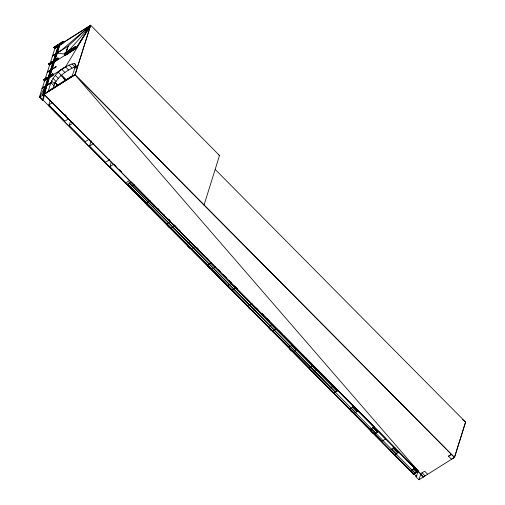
<?xml version="1.0" encoding="UTF-8"?>
<svg xmlns="http://www.w3.org/2000/svg" width="505" height="505" viewBox="0 0 505 505"><rect width="100%" height="100%" fill="white"/><g stroke="black" fill="none" stroke-linecap="round" stroke-linejoin="round"><path stroke-width="0.76" d="M56.983 52.88L57.254 53.164L52.35 55.992L61.212 50.386L56.983 52.88L57.179 53.397L55.714 54.319L50.607 70.422L50.33 70.144L47.161 72.335L55.948 66.969L55.929 66.622L51.794 69.223L51.99 69.753L50.525 70.675L45.519 86.45L45.248 86.166L42.161 88.11L50.942 82.751C54.622 73.313 64.4 65.852 74.153 63.51L75.434 64.097L75.674 65.524L72.228 75.933L43.954 94.347L44.295 94.725L42.83 95.647L42.489 95.262L47.697 78.856L47.135 77.587L47.236 77.284L47.962 78.022L52.728 63.011L52.261 61.44L53.164 62.355M52.981 88.962C55.215 78.18 65.366 70.978 74.974 66.887L71.931 63.813M42.83 95.647L45.425 86.702L46.889 85.781L46.706 85.25L50.942 82.751M44.345 93.823L46.706 85.25L46.978 85.534L49.124 78.767M46.668 86.525L44.295 94.725M62.734 42.893L90.647 25.25L65.53 66.906L53.555 74.506L53.296 75.34L49.162 77.934L43.954 94.347L75.03 74.79L90.647 25.25L219.511 155.489L204.02 205.137L454.481 457.429L418.967 479.75L415.931 476.688L416.404 475.192M55.79 54.086L58.416 45.81L59.394 45.197M66.041 52.577L68.061 46.182L90.647 25.25L75.062 74.809L44.004 94.315L418.184 471.411M66.035 52.608L68.061 46.182L61.137 50.626L61.118 50.285M130.839 181.712L127.632 184.003L413.595 474.321L418.355 471.039L412.25 464.871M413.595 474.321L127.658 183.908M417.837 471.367L415.167 473.242L129.23 182.842L335.547 392.29M44.56 81.027L43.55 79.601L47.236 77.284M52.451 62.727L49.212 64.798L48.486 64.059L52.261 61.44M57.614 45.62L57.696 46.201L54.609 48.227L55.253 47.438L55.531 47.722L54.736 48.221L54.256 47.735L57.658 45.463L54.306 47.577L54.786 48.063L54.458 48.272L53.732 47.533L57.513 44.901L58.416 45.81M47.546 78.206L43.979 80.106L47.388 77.839M52.413 61.989L49.004 64.255L52.362 62.147M42.262 88.211L44.617 80.794L44.459 80.143M52.57 62.355L49.477 64.299L49.642 64.956L45.084 79.285M44.623 94.725L42.963 99.946L42.445 100.274L39.409 97.206L42.161 88.11M50.115 63.434L54.881 48.429L57.974 46.479L57.696 46.201M55.133 47.811L55.638 48.328L55.253 47.438L57.816 45.829M53.732 47.533L57.513 44.901L58.397 45.791L57.513 44.901L56.585 45.974M42.085 88.35L45.248 86.166L42.679 95.458L39.409 97.206M50.33 70.144L50.525 70.675M55.518 53.801L55.714 54.319M52.993 62.178L57.974 46.479M59.445 45.545L58.978 43.979L63.112 41.378L63.838 42.117L63.573 42.944L59.445 45.545L54.685 60.531M49.162 77.934L48.846 76.918L52.981 74.317L52.829 73.768L53.555 74.506M49.862 75.737L54.193 62.09L53.871 61.067L58.006 58.466L57.86 57.924L58.586 58.662L58.321 59.489L58.006 58.466M50.077 75.763L51.75 70.504M54.395 62.166L52.066 69.507L51.794 69.223M54.862 60.701L57.179 53.397M57.494 52.413L59.88 44.888M42.445 100.274L44.099 95.054M58.883 44.282L63.112 41.378M48.802 77.076L52.981 74.317M59.079 44.68L63.207 42.079L63.011 41.681M48.89 77.663L53.025 75.068L52.93 74.475M59.154 45.254L63.289 42.654L63.207 42.079M46.63 85.49L50.841 82.65M55.929 66.622L55.948 66.969M50.765 82.889L48.335 90.969L72.228 75.933M68.339 118.934L64.842 121.131L48.827 104.952L50.26 100.438M63.794 42.357L90.647 25.25L76.028 48.354L65.536 55.297L65.164 54.351L64.577 54.717L65.094 55.234M65.536 55.297L65.675 54.868L54.193 62.09M66.193 54.048L73.768 48.934L74.147 49.881L74.279 49.452L66.704 54.565L66.193 54.048L65.025 54.78M73.635 49.364L75.516 47.836L75.529 46.327L76.388 47.23M75.516 47.836L76.028 48.354L90.647 25.25L61.212 50.386L52.35 55.992M77.574 66.022L74.904 67.866L77.675 66.123L74.879 67.525M89.271 139.134L85.194 141.697L69.179 125.518L70.612 121.004M109.623 159.7L105.545 162.263L89.53 146.084L91.203 140.819M129.394 180.632L125.896 182.829L109.882 166.65L111.315 162.137M411.903 471.815L411.373 472.15L413.544 474.34L414.075 474.006L39.927 96.878L45.166 86.412M415.931 476.682L416.461 476.348L418.115 471.14M418.967 479.75L420.804 473.974M64.577 54.717L64.602 53.202L75.529 46.327M65.94 52.64L68.061 46.182M76.028 48.354L76.4 47.224M90.647 25.25L78.875 39.371L67.632 51.781M55.531 47.722L55.007 48.133L54.729 47.855M60.171 70.309L65.7 66.818M59.123 44.522L63.258 41.928M59.274 44.882L63.409 42.281M64.463 53.618L75.396 46.744M57.86 57.924L53.726 60.524L54.458 61.257M48.486 64.059L52.166 61.743M57.766 58.22L53.631 60.821L53.871 61.067M64.722 53.877L75.649 47.003M64.653 54.092L75.58 47.217M64.747 54.193L75.681 47.318M53.827 61.225L57.955 58.624M54.035 61.44L58.17 58.839M53.921 61.812L58.05 59.211M49.642 64.956L52.728 63.011M47.161 72.335L56.03 66.723M48.695 76.369L52.829 73.768M43.455 79.904L47.135 77.587M52.735 74.065L48.6 76.665L48.846 76.918M43.979 80.106L47.337 77.991M49.01 77.29L53.145 74.689M44.345 80.516L47.426 78.578M44.617 80.794L47.697 78.856M42.186 88.451L50.866 82.99M48.827 104.952L52.905 102.382M69.179 125.518L73.263 122.949M89.53 146.084L93.614 143.515M109.882 166.65L113.966 164.081M131.988 186.118L134.317 184.653M150.326 200.832L146.248 203.395L130.239 187.216M147.34 204.475L146.81 204.809L148.981 206.993L149.512 206.659M152.34 206.684L154.669 205.219M167.692 225.041L167.161 225.375L169.333 227.559L169.863 227.225M190.448 242.331L186.951 244.527L170.942 228.348L175.02 225.785L177.779 228.569M188.043 245.607L187.513 245.941L189.684 248.125L190.215 247.791M195.359 246.333L191.275 248.902L207.29 265.081L211.368 262.512M208.382 266.154L207.852 266.488L210.023 268.679L210.553 268.344M215.711 266.899L211.627 269.468L227.641 285.647L231.719 283.078L228.961 280.288M228.733 286.72L228.203 287.055L230.375 289.245L230.905 288.911M252.071 303.644L247.993 306.213L231.984 290.034L236.062 287.465L237.167 288.582M249.085 307.286L248.555 307.621L250.726 309.811L251.256 309.477M272.429 324.21L268.344 326.779L252.336 310.6L256.414 308.031L258.068 309.704M269.436 327.852L268.906 328.187L271.078 330.377L271.608 330.043M276.765 328.597L272.687 331.166L288.696 347.345L292.78 344.776L283.943 335.85M289.788 348.418L289.258 348.753L291.429 350.943L291.959 350.609M297.117 349.163L293.039 351.733L309.047 367.911L313.132 365.342M310.139 368.985L309.609 369.319L311.781 371.51L312.311 371.175M330.497 389.551L329.961 389.885L332.138 392.076L332.669 391.741M333.742 392.865L337.826 390.296L353.835 406.474L349.757 409.044L48.606 105.652M350.849 410.117L350.319 410.451L352.49 412.642L353.02 412.307M371.2 430.683L370.67 431.017L372.841 433.208L373.372 432.873M390.466 450.157L394.544 447.588L395.636 448.68M391.552 451.249L391.022 451.584L393.193 453.774L393.723 453.44M394.809 454.532L398.887 451.969M410.83 470.679L414.908 468.116M448.522 456.179L451.432 454.349L448.522 456.179L451.558 459.253L454.481 457.429L465.591 422.098L215.231 169.491M424.92 475.723L423.632 476.815M57.008 53.227L64.703 53.997M218.192 154.631L219.511 155.489M462.523 419.617L465.591 422.098L454.468 457.416L75.062 74.809L423.335 477.004L44.004 94.315M53.827 47.23L54.736 48.126M414.106 473.98L416.461 476.348M74.374 66.717L75.485 67.834M74.008 66.837L75.131 67.967M61.768 75.22L66.748 80.245M60.935 75.479L65.903 80.484M63.636 78.559L65.296 80.238M54.698 82.138L57.892 85.364M168.55 219.164L169.661 220.281M173.55 224.207L175.21 225.886M178.543 229.251L180.203 230.93M196.855 247.74L197.96 248.864M219.05 270.156L220.161 271.28M224.043 275.2L226.265 277.447M229.592 280.805L231.814 283.046M234.585 285.849L237.363 288.652M261.779 313.308L418.26 471.342M74.936 48.202L75.447 48.72M74.797 48.632L75.308 49.149M66.325 53.612L66.843 54.13M57.412 45.216L58.315 46.125M74.153 63.51L76.179 65.562M68.977 64.981L72.013 68.049M75.062 74.809L204.02 205.137M65.53 66.906L68.592 69.999M61.9 69.431L64.937 72.505M58.391 72.335L61.427 75.403M49.477 64.299L49.49 64.747L48.581 63.756M49.054 64.103L49.541 64.589M55.304 75.365L58.346 78.439M52.918 78.262L55.954 81.337M54.78 82.233L57.557 85.036M51.422 80.781L54.464 83.849M50.961 82.694L53.997 85.768M427.659 474.283L424.623 471.216L420.299 473.93L423.335 477.004M422.06 472.825L425.096 475.899M65.057 114.66L66.161 115.778M114.515 164.643L116.175 166.315M119.483 169.661L121.692 171.896M157.983 208.565L159.088 209.682M163.5 214.145L164.605 215.256M168.474 219.164L170.684 221.398L166.6 223.961L150.591 207.782M196.464 247.45L198.118 249.123M206.949 258.049L208.054 259.166M218.469 269.689L220.679 271.917M223.437 274.707L226.751 278.059M261.937 313.611L263.591 315.284M266.905 318.63L269.664 321.42M278.425 330.27L282.289 334.177M305.399 357.534L307.059 359.206M310.922 363.114L312.576 364.787M319.678 371.964L317.468 369.729L313.39 372.299L329.405 388.478L333.483 385.908L321.887 374.192M131.944 182.835L203.85 255.839M210.49 262.575L215.465 267.631M230.4 282.794L235.38 287.844M250.865 303.568L255.846 308.624M271.33 324.343L275.755 328.837M291.795 345.123L296.22 349.612M311.711 365.336L316.692 370.392M332.176 386.11L337.157 391.167M352.641 406.891L357.067 411.386M373.107 427.666L377.532 432.16M393.023 447.884L397.997 452.934M413.488 468.659L416.802 472.03M130.801 181.838L337.113 391.293M352.604 407.011L357.029 411.506M372.513 427.23L377.494 432.28M392.985 448.004L397.959 453.061M413.45 468.785L416.764 472.15M351.032 408.015L356.012 413.071M370.941 428.234L375.922 433.284M391.413 449.008L396.387 454.064M411.878 469.783L415.192 473.153M42.489 95.262L43.039 94.934M358.178 410.862L354.093 413.431L370.108 429.61L374.186 427.041L358.178 410.862M378.529 431.428L374.445 433.997L381.736 441.357L385.814 438.794L378.529 431.428"/></g></svg>
